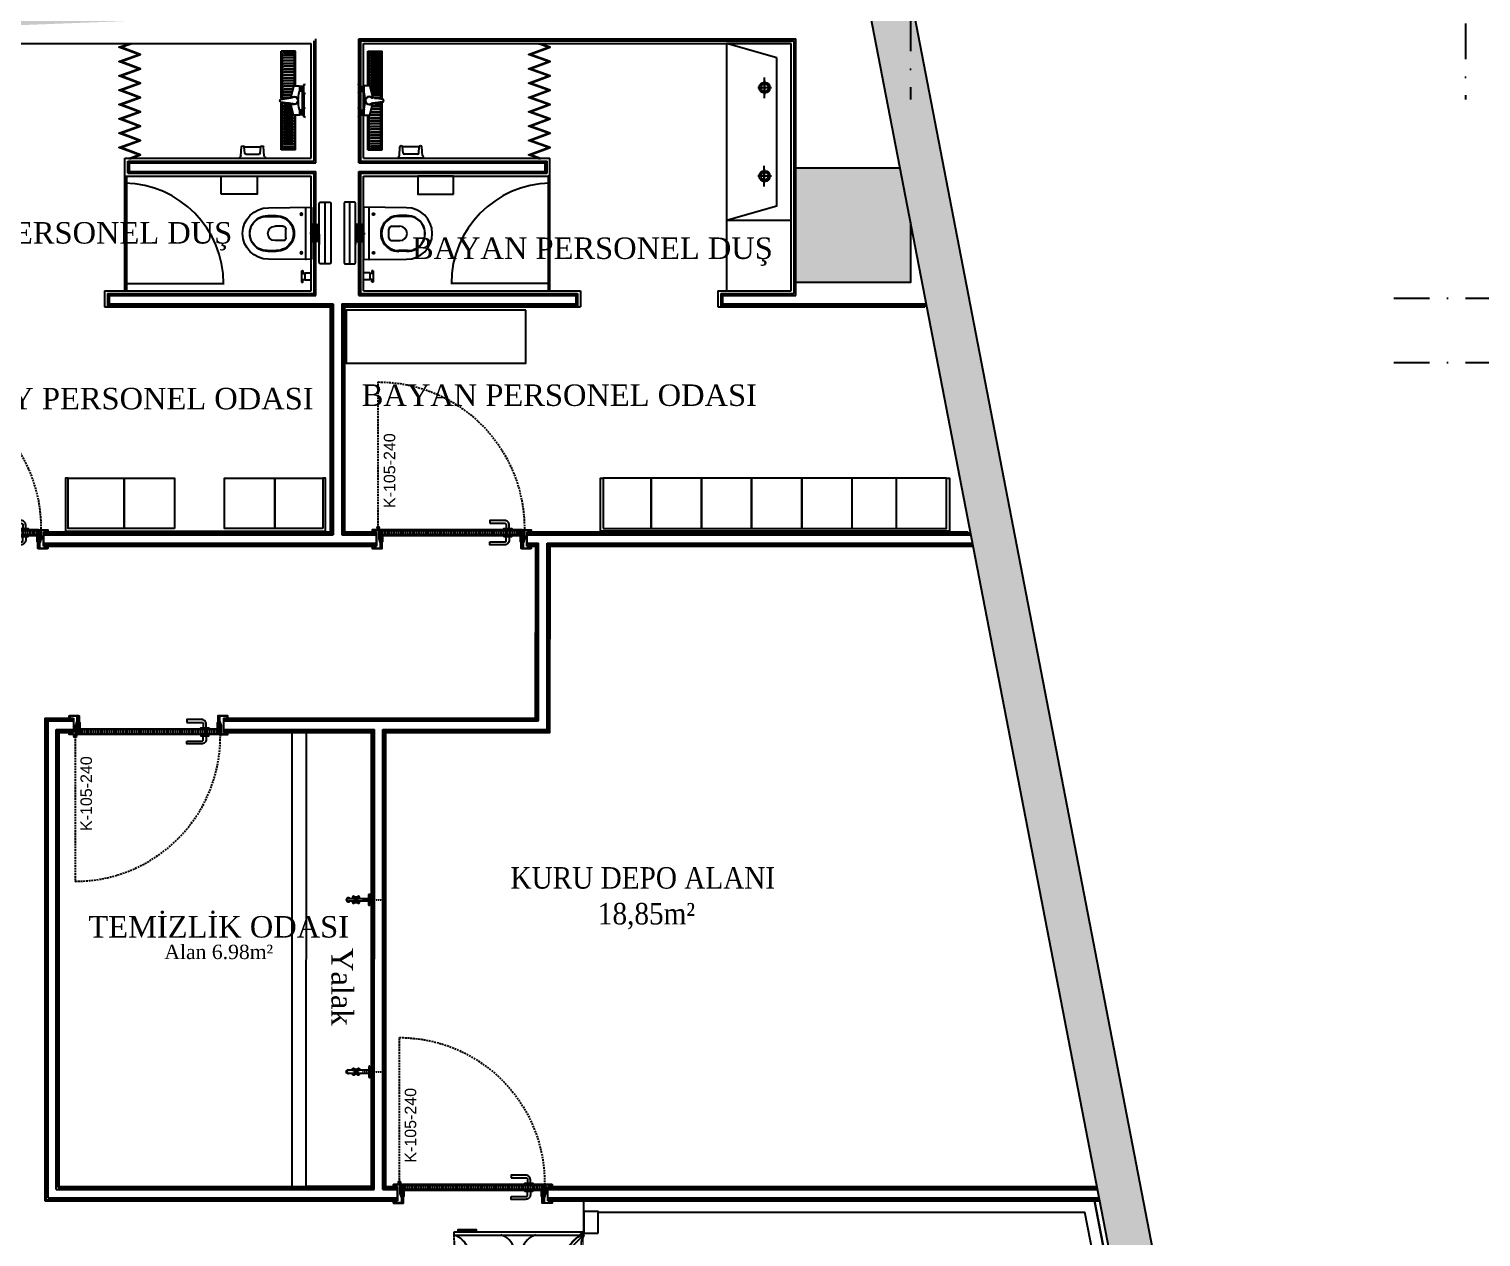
# Model space of a CAD drawing. Header units: millimetres. Extents: x -29311 to -3405, y 28913 to 42880.
# Drawn here: x -14801 to -13788, y 31609 to 32452 of the extents above; entities that cross this region are included whole.
import ezdxf
from ezdxf.enums import TextEntityAlignment as Align

# ---------------------------------------------------------------- set-up
doc = ezdxf.new("R2010")
doc.units = ezdxf.units.MM
doc.set_wipeout_variables(frame=1)
for name, pattern in [('ACAD_ISO07W100', [3, 0, -3]), ('AM_DIN_G_W050', [13.75, 9.75, -1.5, 1, -1.5]), ('CENTER2', [1.125, 0.75, -0.125, 0.125, -0.125]), ('DASHDOT', [1, 0.5, -0.25, 0, -0.25]), ('DASHDOT2', [0.5, 0.25, -0.125, 0, -0.125]), ('DASHED', [0.75, 0.5, -0.25]), ('HIDDEN', [0.375, 0.25, -0.125])]:
    doc.linetypes.add(name, pattern=pattern)
for name, color, linetype in [('A-AKS', 57, 'DASHDOT'), ('A-AKS.', 57, 'DASHDOT2'), ('A-BA', 1, 'Continuous'), ('A-DUVAR-ALCIPAN', 9, 'Continuous'), ('A-KAPI', 214, 'Continuous'), ('A-KAPI-AHSAP', 245, 'Continuous'), ('A-KAPI-AKSESUAR', 206, 'Continuous'), ('A-KAPI-METAL', 84, 'Continuous'), ('A-KAPI-PROFIL', 206, 'Continuous'), ('A-KAPLAMA-SERAMIK', 31, 'Continuous'), ('A-MK-DRENAJ', 146, 'Continuous'), ('A-SIVA-ALCIPAN', 247, 'Continuous'), ('A-SIVA-IC', 97, 'Continuous'), ('A-TEFRIS', 251, 'Continuous'), ('A-TEFRIS-SABIT', 177, 'Continuous'), ('A-YAZI', 136, 'Continuous'), ('Kıtc-002 Çizgi', 7, 'Continuous'), ('Kıtc-034 Soğuk Oda', 1, 'Continuous'), ('level', 10, 'Continuous')]:
    doc.layers.add(name, color=color, linetype=linetype)
for name, color, linetype, lineweight in [('MS_GORINCE', 251, 'Continuous', 0), ('s-depo', 140, 'Continuous', 25), ('tarama-betonarme', 252, 'Continuous', 13), ('TES_SU', 150, 'Continuous', 25)]:
    doc.layers.add(name, color=color, linetype=linetype, lineweight=lineweight)
doc.styles.get("Standard").update_dxf_attribs({"font": 'arial.ttf'})
doc.styles.add('YAZ-50', font='times.ttf', dxfattribs={"width": 0.9})
pattern_1 = [(45, (-65876.5644, 45834.01), (-4.4194174, 4.4194174), []), (45, (-65872.145, 45834.01), (-4.4194174, 4.4194174), [7.8125, -1.5625, 0, -1.5625])]

# ---------------------------------------------------------------- blocks, each defined once
blk = doc.blocks.new('AKS')
at = {"layer": 'A-AKS.', "ltscale": 100}
for p, q in [((4869.5, 2314), (4869.5, 2054.9)), ((5256.6, 2308.4), (5256.6, 2054.9)), ((5206.6, 1916.2), (5403.8, 1916.2)), ((5206.6, 1871.2), (5403.8, 1871.2))]:
    blk.add_line(p, q, dxfattribs=at)
blk = doc.blocks.new('A$C60E3056A')
at = {"layer": 'Kıtc-034 Soğuk Oda', "color": 3}
blk.add_line((13.3, 80), (13.3, 10), dxfattribs=at)
for points in [[(1.8, 0), (3.8, 0), (3.8, 90), (1.8, 90)], [(1.4, 3), (0, 3), (0, 15.7), (1.4, 15.7)]]:
    blk.add_lwpolyline(points, close=True, dxfattribs=at)
for centre, radius, start, end in [((17.9, 93.9), 14.6, 195.6381, 251.6489), ((17.2, 61.2), 14, 196.3254, 253.6365), ((17.2, 28.8), 14, 106.3635, 163.6746), ((17.9, -3.9), 14.6, 108.3511, 164.3619)]:
    blk.add_arc(centre, radius, start, end, dxfattribs=at)
blk = doc.blocks.new('A$C4A7C2E03')
at = {"layer": 'Kıtc-034 Soğuk Oda', "color": 254}
blk.add_line((80, 0), (10, 0), dxfattribs=at)
for points in [[(0, 11.5), (0, 9.5), (90, 9.5), (90, 11.5)], [(3, 11.9), (3, 13.3), (15.7, 13.3), (15.7, 11.9)]]:
    blk.add_lwpolyline(points, close=True, dxfattribs=at)
for centre, radius, start, end in [((-3.9, -4.6), 14.6, 18.3511, 74.3619), ((28.8, -3.8), 14, 16.3635, 73.6746), ((61.2, -3.8), 14, 106.3254, 163.6365), ((93.9, -4.6), 14.6, 105.6381, 161.6489)]:
    blk.add_arc(centre, radius, start, end, dxfattribs=at)
blk = doc.blocks.new('A$C65962AFD')
at = {"color": 3}
blk.add_wipeout([(90.7, 105), (90.7, 15), (100.7, 15), (100.7, 105)], dxfattribs=at).dxf.layer = 'Kıtc-034 Soğuk Oda'
at = {"layer": 'Kıtc-002 Çizgi', "color": 254, "linetype": 'DASHED'}
blk.add_arc((89.5, 104.5), 89.5, 180.9342, 270.7837, dxfattribs=at)
at = {"layer": 'Kıtc-034 Soğuk Oda'}
for points in [[(100.7, 105), (100.7, 120), (90.7, 120), (90.7, 105)], [(100.7, 0), (100.7, 15), (90.7, 15), (90.7, 0)]]:
    blk.add_lwpolyline(points, close=True, dxfattribs=at)
at = {"layer": 'Kıtc-002 Çizgi'}
blk.add_blockref('A$C4A7C2E03', (0, 94.1), dxfattribs=at)
at = {"layer": 'Kıtc-002 Çizgi', "rotation": 315}
blk.add_blockref('A$C60E3056A', (24.3, 42.7), dxfattribs=at)
blk = doc.blocks.new('A$C1989330F')
at = {"layer": 'A-KAPI-AKSESUAR'}
blk.add_lwpolyline([(28, 0), (-28, 0), (-28, -8), (28, -8)], close=True, dxfattribs=at)
blk.add_lwpolyline([(-125, -45), (-20, -45, 0.414214), (-10, -35), (-10, -8), (10, -8), (10, -32, -0.414214), (-23, -65), (-125, -65)], format="xyb", close=True, dxfattribs=at)
blk = doc.blocks.new('*U501')
at = {"ltscale": 12}
h = blk.add_hatch(dxfattribs=at)
h.set_pattern_fill('ANSI31', color=8, scale=5, angle=45)
h.set_pattern_definition([(90, (48.085, 20), (-15.875, 3e-15), [])])
h.paths.add_polyline_path([(1004, -130), (44, -130), (44, -160), (1004, -160)])
at = {"color": 8, "linetype": 'HIDDEN', "ltscale": 50}
blk.add_lwpolyline([(13, -176), (13, -1189, 0.417281), (1025, -166)], format="xyb", dxfattribs=at)
at = {"layer": 'A-KAPI-AHSAP'}
for points in [[(44, -165), (34, -165), (34, -148), (34, -148), (34, -125), (44, -125), (44, -165)], [(44, -125), (1004, -125)], [(1004, -165), (44, -165)], [(1004, -165), (1004, -125), (1014, -125), (1014, -165), (1014, -165), (1014, -165), (1004, -165)]]:
    blk.add_lwpolyline(points, dxfattribs=at)
blk.add_lwpolyline([(1004, -130), (44, -130), (44, -160), (1004, -160)], close=True, dxfattribs=at)
at = {"layer": 'A-KAPI-AKSESUAR'}
for radius in [10, 5, 4]:
    blk.add_circle((12, -175), radius, dxfattribs=at)
at = {"layer": 'A-KAPI-METAL'}
for points in [[(-29, -33), (39, -33, -0.414214), (40, -34), (40, -96), (38, -96), (38, -36, 0.414214), (38, -35), (-28, -35, 0.414214), (-28, -36), (-28, -47, 0.414214), (-28, -48), (-20, -48), (-20, -50), (-29, -50, -0.414214), (-30, -49), (-30, -34, -0.414214)], [(-30, -151, -0.414214), (-29, -150), (-20, -150), (-20, -152), (-28, -152, 0.414214), (-28, -152), (-28, -162, 0.414214), (-28, -163), (27, -163, 0.414214), (27, -162), (27, -105, -0.414214), (28, -104), (41, -104, -0.414154), (42, -105), (42, -119), (42, -95), (42, -81), (42, -95), (40, -95), (40, -81, -1), (44, -81), (44, -120, -0.934642), (40, -119), (40, -106, 0.414214), (40, -106), (30, -106, 0.414214), (29, -106), (29, -164, -0.414214), (28, -165), (-29, -165, -0.414214), (-30, -164)], [(1078, -151, 0.414214), (1077, -150), (1068, -150), (1068, -152), (1076, -152, -0.414214), (1076, -152), (1076, -162, -0.414214), (1076, -163), (1022, -163, -0.414214), (1021, -162), (1021, -104, 0.414214), (1020, -103), (1007, -103, 0.414154), (1006, -104), (1006, -119), (1006, -95), (1006, -81), (1006, -95), (1008, -95), (1008, -81, 1), (1004, -81), (1004, -120, 0.938583), (1008, -119), (1008, -105, -0.414214), (1009, -105), (1019, -105, -0.414214), (1019, -105), (1019, -164, 0.414214), (1020, -165), (1077, -165, 0.414214), (1078, -164)], [(1077, -33), (1009, -33, 0.414214), (1008, -34), (1008, -96), (1010, -96), (1010, -36, -0.414214), (1011, -35), (1076, -35, -0.414214), (1076, -36), (1076, -47, -0.414214), (1076, -48), (1068, -48), (1068, -50), (1077, -50, 0.414214), (1078, -49), (1078, -34, 0.414214)]]:
    blk.add_lwpolyline(points, format="xyb", close=True, dxfattribs=at)
at = {"layer": 'A-KAPI-PROFIL'}
for points in [[(16, -101), (27, -70), (27, -36), (37, -36), (37, -72), (26, -104), (26, -163), (16, -163)], [(1032, -101), (1021, -70), (1021, -44), (1011, -44), (1011, -72), (1022, -104), (1022, -163), (1032, -163)]]:
    blk.add_lwpolyline(points, close=True, dxfattribs=at)
for points in [[(36, -37), (37, -37), (37, -52), (30, -66), (30, -90), (37, -90), (37, -91), (29, -91), (29, -66), (36, -52), (36, -37)], [(1012, -37), (1011, -37), (1011, -52), (1018, -66), (1018, -90), (1011, -90), (1011, -91), (1019, -91), (1019, -66), (1012, -52), (1012, -37)]]:
    blk.add_lwpolyline(points, dxfattribs=at)
at = {"layer": 'A-KAPI-PROFIL', "color": 8}
for points in [[(40, -111, 0.414214), (38, -109), (31, -109, 0.414214), (29, -111), (29, -122, 0.414214), (31, -124), (45, -124, 0.414214), (46, -123), (46, -120, 1), (44, -120), (44, -121), (40, -121)], [(1019, -111, 0.414214), (1017, -109), (1010, -109, 0.414214), (1008, -111), (1008, -121), (1004, -121), (1004, -120, 1), (1002, -120), (1002, -123, 0.414214), (1003, -124), (1014, -124), (1017, -124, 0.414214), (1019, -122)]]:
    blk.add_lwpolyline(points, format="xyb", close=True, dxfattribs=at)
at = {"layer": 'DEFPOINTS', "linetype": 'ByBlock', "ltscale": 12}
for p, q in [((0, -50), (0, -150)), ((1048, -50), (1048, -125))]:
    blk.add_line(p, q, dxfattribs=at)
at = {"ltscale": 12, "xscale": -1, "rotation": 180}
blk.add_blockref('A$C1989330F', (916, -125), dxfattribs=at)
at = {"ltscale": 12}
blk.add_blockref('A$C1989330F', (916, -165), dxfattribs=at)
blk = doc.blocks.new('2 Lİ LAVABOO')
at = {"layer": 'A-TEFRIS-SABIT', "color": 4, "linetype": 'AM_DIN_G_W050', "ltscale": 2}
for p, q in [((88836.5, 15560.6), (88836.5, 15551)), ((88898.2, 15560.6), (88898.2, 15551)), ((88829.3, 15555.6), (88843.7, 15555.6)), ((88831.8, 15555.8), (88841.3, 15555.8)), ((88905.4, 15555.6), (88891, 15555.6)), ((88902.9, 15555.8), (88893.4, 15555.8))]:
    blk.add_line(p, q, dxfattribs=at)
at = {"layer": 'A-TEFRIS-SABIT'}
for points in [[(88805.7, 15574.4), (88805.7, 15529.3), (88929, 15529.3), (88929, 15574.4)], [(88815.7, 15564.4), (88805.7, 15529.3), (88929, 15529.3), (88919, 15564.4)]]:
    blk.add_lwpolyline(points, close=True, dxfattribs=at)
for centre, radius in [((88836.5, 15555.8), 3.75), ((88836.5, 15555.8), 2.6), ((88898.2, 15555.8), 3.75), ((88898.2, 15555.8), 2.6)]:
    blk.add_circle(centre, radius, dxfattribs=at)
blk = doc.blocks.new('*U577')
at = {"ltscale": 12}
h = blk.add_hatch(dxfattribs=at)
h.set_pattern_fill('ANSI31', color=8, scale=5, angle=45)
h.set_pattern_definition([(90, (50, 20), (-15.875, 3e-15), [])])
h.paths.add_polyline_path([(1006, -130), (44, -130), (44, -160), (1006, -160)])
at = {"color": 8, "linetype": 'HIDDEN', "ltscale": 50}
blk.add_lwpolyline([(13, -176), (13, -1196, 0.417281), (1032, -166)], format="xyb", dxfattribs=at)
at = {"layer": 'A-KAPI-AHSAP'}
for points in [[(44, -165), (34, -165), (34, -148), (34, -148), (34, -125), (44, -125), (44, -165)], [(44, -125), (1006, -125)], [(1006, -165), (44, -165)], [(1006, -165), (1006, -125), (1016, -125), (1016, -165), (1016, -165), (1016, -165), (1006, -165)]]:
    blk.add_lwpolyline(points, dxfattribs=at)
blk.add_lwpolyline([(1006, -130), (44, -130), (44, -160), (1006, -160)], close=True, dxfattribs=at)
at = {"layer": 'A-KAPI-AKSESUAR'}
for radius in [10, 5, 4]:
    blk.add_circle((12, -175), radius, dxfattribs=at)
at = {"layer": 'A-KAPI-METAL'}
for points in [[(-29, -33), (39, -33, -0.414214), (40, -34), (40, -96), (38, -96), (38, -36, 0.414214), (38, -35), (-28, -35, 0.414214), (-28, -36), (-28, -47, 0.414214), (-28, -48), (-20, -48), (-20, -50), (-29, -50, -0.414214), (-30, -49), (-30, -34, -0.414214)], [(-30, -151, -0.414214), (-29, -150), (-20, -150), (-20, -152), (-28, -152, 0.414214), (-28, -152), (-28, -162, 0.414214), (-28, -163), (27, -163, 0.414214), (27, -162), (27, -105, -0.414214), (28, -104), (41, -104, -0.414154), (42, -105), (42, -119), (42, -95), (42, -81), (42, -95), (40, -95), (40, -81, -1), (44, -81), (44, -120, -0.934642), (40, -119), (40, -106, 0.414214), (40, -106), (30, -106, 0.414214), (29, -106), (29, -164, -0.414214), (28, -165), (-29, -165, -0.414214), (-30, -164)], [(1080, -151, 0.414214), (1079, -150), (1070, -150), (1070, -152), (1078, -152, -0.414214), (1078, -152), (1078, -162, -0.414214), (1078, -163), (1023, -163, -0.414214), (1023, -162), (1023, -104, 0.414214), (1022, -103), (1009, -103, 0.414154), (1008, -104), (1008, -119), (1008, -95), (1008, -81), (1008, -95), (1010, -95), (1010, -81, 1), (1006, -81), (1006, -120, 0.938583), (1010, -119), (1010, -105, -0.414214), (1010, -105), (1020, -105, -0.414214), (1021, -105), (1021, -164, 0.414214), (1022, -165), (1079, -165, 0.414214), (1080, -164)], [(1079, -33), (1011, -33, 0.414214), (1010, -34), (1010, -96), (1012, -96), (1012, -36, -0.414214), (1012, -35), (1078, -35, -0.414214), (1078, -36), (1078, -47, -0.414214), (1078, -48), (1070, -48), (1070, -50), (1079, -50, 0.414214), (1080, -49), (1080, -34, 0.414214)]]:
    blk.add_lwpolyline(points, format="xyb", close=True, dxfattribs=at)
at = {"layer": 'A-KAPI-PROFIL'}
for points in [[(16, -101), (27, -70), (27, -36), (37, -36), (37, -72), (26, -104), (26, -163), (16, -163)], [(1034, -101), (1023, -70), (1023, -44), (1013, -44), (1013, -72), (1024, -104), (1024, -163), (1034, -163)]]:
    blk.add_lwpolyline(points, close=True, dxfattribs=at)
for points in [[(36, -37), (37, -37), (37, -52), (30, -66), (30, -90), (37, -90), (37, -91), (29, -91), (29, -66), (36, -52), (36, -37)], [(1014, -37), (1013, -37), (1013, -52), (1020, -66), (1020, -90), (1013, -90), (1013, -91), (1021, -91), (1021, -66), (1014, -52), (1014, -37)]]:
    blk.add_lwpolyline(points, dxfattribs=at)
at = {"layer": 'A-KAPI-PROFIL', "color": 8}
for points in [[(40, -111, 0.414214), (38, -109), (31, -109, 0.414214), (29, -111), (29, -122, 0.414214), (31, -124), (45, -124, 0.414214), (46, -123), (46, -120, 1), (44, -120), (44, -121), (40, -121)], [(1021, -111, 0.414214), (1019, -109), (1012, -109, 0.414214), (1010, -111), (1010, -121), (1006, -121), (1006, -120, 1), (1004, -120), (1004, -123, 0.414214), (1005, -124), (1016, -124), (1019, -124, 0.414214), (1021, -122)]]:
    blk.add_lwpolyline(points, format="xyb", close=True, dxfattribs=at)
at = {"layer": 'DEFPOINTS', "linetype": 'ByBlock', "ltscale": 12}
for p, q in [((0, -50), (0, -150)), ((1050, -50), (1050, -125))]:
    blk.add_line(p, q, dxfattribs=at)
at = {"ltscale": 12, "xscale": -1, "rotation": 180}
blk.add_blockref('A$C1989330F', (916, -125), dxfattribs=at)
at = {"ltscale": 12}
blk.add_blockref('A$C1989330F', (916, -165), dxfattribs=at)
blk = doc.blocks.new('mus-pl1')
at = {"color": 0, "linetype": 'ByBlock'}
for p, q in [((-0.6, -9.4), (-1, -9.3)), ((-1, -9.9), (-0.6, -9.7)), ((-0.2, -8.9), (-0.3, -8.5)), ((0.2, -8.9), (0.3, -8.5)), ((0.6, -9.4), (1, -9.3)), ((1, -9.9), (0.6, -9.7)), ((-0.3, -10.6), (-0.2, -10.2)), ((0.3, -10.6), (0.2, -10.2))]:
    blk.add_line(p, q, dxfattribs=at)
blk.add_lwpolyline([(4, 0), (4, -0.2, -0.414214), (3.7, -0.5), (-3.7, -0.5, -0.414214), (-4, -0.2), (-4, 0)], format="xyb", close=True, dxfattribs=at)
at = {"color": 0, "linetype": 'ACAD_ISO07W100', "ltscale": 0.01}
blk.add_lwpolyline([(0, -5), (0, 9.3)], dxfattribs=at)
at = {"color": 0, "linetype": 'ByBlock'}
for points in [[(-1, -9.3), (-1.8, -8.4)], [(-1.8, -10.7), (-1, -9.9)], [(1.3, -0.5), (1.3, -0.8), (-1.3, -0.8), (-1.3, -0.5)], [(-1.1, -7.7), (-0.3, -8.5)], [(-1, -7.8), (-1, -0.8)], [(0.3, -8.5), (1.1, -7.7)], [(1.8, -8.4), (1, -9.3)], [(1, -9.9), (1.8, -10.7)], [(-0.3, -10.6), (-1.1, -11.4)], [(1.1, -11.4), (0.3, -10.6)]]:
    blk.add_lwpolyline(points, dxfattribs=at)
for points in [[(-1.7, -8.5, 0.074817), (-1.8, -9.1), (-1.8, -10.1, 0.074817), (-1.7, -10.6, 0.080067)], [(-1, -7.2, 0.039052), (-1.3, -7.4)], [(1, -0.8), (1, -7.8, -0.381119)], [(1.3, -7.4, 0.039051), (1, -7.2)], [(1.7, -10.6, 0.074817), (1.8, -10.1), (1.8, -9.1, 0.074817), (1.7, -8.5, 0.080066)], [(-1.3, -11.8, 0.039052), (-1, -11.9, 0.258777)], [(1, -11.3), (1, -15, -1), (-1, -15), (-1, -11.3)], [(1, -11.9, 0.039051), (1.3, -11.8)]]:
    blk.add_lwpolyline(points, format="xyb", dxfattribs=at)
for radius in [0.65, 0.45]:
    blk.add_circle((0, -9.6), radius, dxfattribs=at)
for centre, radius, start, end in [((-1.8, -7.8), 0.65, 5.2849, 264.7151), ((0, -9.6), 1.05, 73.4369, 196.5631), ((0, -9.6), 1.05, 253.4369, 16.5631), ((1.8, -7.8), 0.65, 275.2849, 174.7151), ((-1.8, -11.3), 0.65, 95.2849, 354.7151), ((0, -15), 1.4, 140.2849, 39.7151), ((0, -15), 1.3, 140.2849, 39.7151), ((1.8, -11.3), 0.65, 185.2849, 84.7151)]:
    blk.add_arc(centre, radius, start, end, dxfattribs=at)
blk = doc.blocks.new('DUS')
at = {"layer": 'A-MK-DRENAJ'}
for p, q in [((86675, -29215), (86775, -29215)), ((86675, -29458), (86675, -29215)), ((86775, -29544), (86775, -29215)), ((86709, -29538), (86755, -29538)), ((86755, -29543), (86755, -29538)), ((86675, -29905), (86675, -29663)), ((86725, -29583), (86755, -29583)), ((86755, -29583), (86755, -29578)), ((86775, -29905), (86775, -29577)), ((86695, -29883), (86695, -29878)), ((86755, -29878), (86695, -29878)), ((86755, -29883), (86755, -29878)), ((86675, -29905), (86775, -29905)), ((86755, -29883), (86695, -29883))]:
    blk.add_line(p, q, dxfattribs=at)
for points in [[(86765, -29225), (86685, -29225), (86685, -29458)], [(86765, -29543), (86765, -29225)], [(86700, -29503), (86755, -29503), (86755, -29498), (86699, -29498)], [(86705, -29523), (86755, -29523), (86755, -29518), (86704, -29518)], [(86685, -29663), (86685, -29895), (86765, -29895), (86765, -29578)], [(86700, -29618), (86755, -29618), (86755, -29623), (86699, -29623)], [(86705, -29598), (86755, -29598), (86755, -29603), (86704, -29603)]]:
    blk.add_lwpolyline(points, dxfattribs=at)
for points in [[(86755, -29238), (86695, -29238), (86695, -29243), (86755, -29243)], [(86755, -29258), (86695, -29258), (86695, -29263), (86755, -29263)], [(86755, -29278), (86695, -29278), (86695, -29283), (86755, -29283)], [(86755, -29298), (86695, -29298), (86695, -29303), (86755, -29303)], [(86755, -29318), (86695, -29318), (86695, -29323), (86755, -29323)], [(86755, -29338), (86695, -29338), (86695, -29343), (86755, -29343)], [(86755, -29358), (86695, -29358), (86695, -29363), (86755, -29363)], [(86755, -29378), (86695, -29378), (86695, -29383), (86755, -29383)], [(86755, -29398), (86695, -29398), (86695, -29403), (86755, -29403)], [(86755, -29418), (86695, -29418), (86695, -29423), (86755, -29423)], [(86755, -29438), (86695, -29438), (86695, -29443), (86755, -29443)], [(86755, -29458), (86695, -29458), (86695, -29463), (86755, -29463)], [(86755, -29478), (86695, -29478), (86695, -29483), (86755, -29483)], [(86695, -29638), (86755, -29638), (86755, -29643), (86695, -29643)], [(86695, -29658), (86755, -29658), (86755, -29663), (86695, -29663)], [(86695, -29678), (86755, -29678), (86755, -29683), (86695, -29683)], [(86695, -29698), (86755, -29698), (86755, -29703), (86695, -29703)], [(86695, -29718), (86755, -29718), (86755, -29723), (86695, -29723)], [(86695, -29738), (86755, -29738), (86755, -29743), (86695, -29743)], [(86695, -29758), (86755, -29758), (86755, -29763), (86695, -29763)], [(86695, -29778), (86755, -29778), (86755, -29783), (86695, -29783)], [(86695, -29798), (86755, -29798), (86755, -29803), (86695, -29803)], [(86695, -29818), (86755, -29818), (86755, -29823), (86695, -29823)], [(86695, -29838), (86755, -29838), (86755, -29843), (86695, -29843)], [(86695, -29858), (86755, -29858), (86755, -29863), (86695, -29863)]]:
    blk.add_lwpolyline(points, close=True, dxfattribs=at)
at = {"layer": 'A-TEFRIS-SABIT'}
for p, q in [((86617, -29449), (86605, -29446)), ((86618, -29451), (86623, -29465)), ((86618, -29505), (86618, -29451)), ((86623, -29465), (86630, -29465)), ((86623, -29491), (86623, -29465)), ((86630, -29462), (86646, -29462)), ((86630, -29494), (86630, -29462)), ((86646, -29494), (86646, -29462)), ((86648, -29462), (86648, -29497)), ((86684, -29458), (86651, -29458)), ((86689, -29462), (86710, -29542)), ((86617, -29507), (86605, -29510)), ((86618, -29505), (86623, -29491)), ((86623, -29491), (86630, -29491)), ((86630, -29494), (86646, -29494)), ((86633, -29480), (86633, -29476)), ((86633, -29476), (86643, -29476)), ((86633, -29480), (86643, -29480)), ((86643, -29480), (86643, -29476)), ((86780, -29553), (86708, -29541)), ((86780, -29568), (86708, -29579)), ((86721, -29543), (86774, -29543)), ((86776, -29546), (86776, -29552)), ((86776, -29568), (86776, -29575)), ((86785, -29559), (86785, -29562)), ((86617, -29614), (86605, -29611)), ((86617, -29672), (86605, -29675)), ((86618, -29616), (86618, -29670)), ((86618, -29616), (86623, -29630)), ((86618, -29670), (86623, -29656)), ((86623, -29630), (86623, -29656)), ((86623, -29630), (86630, -29630)), ((86623, -29656), (86630, -29656)), ((86630, -29659), (86630, -29627)), ((86630, -29627), (86646, -29627)), ((86630, -29659), (86646, -29659)), ((86633, -29641), (86643, -29641)), ((86633, -29645), (86633, -29641)), ((86633, -29645), (86643, -29645)), ((86643, -29645), (86643, -29641)), ((86646, -29659), (86646, -29627)), ((86648, -29624), (86648, -29659)), ((86651, -29663), (86684, -29663)), ((86689, -29659), (86710, -29579)), ((86725, -29583), (86709, -29583)), ((86719, -29578), (86774, -29578)), ((86908, -29875), (86907, -29875)), ((87042, -29875), (87043, -29875)), ((86885, -29960), (86885, -29962)), ((87065, -29962), (86885, -29962)), ((86895, -29945), (86898, -29883)), ((86921, -29927), (86917, -29883)), ((87033, -29884), (86917, -29884)), ((87021, -29935), (86930, -29935)), ((87030, -29927), (87033, -29883)), ((87056, -29945), (87052, -29883)), ((87065, -29960), (87065, -29962))]:
    blk.add_line(p, q, dxfattribs=at)
for points in [[(86616, -29614), (86616, -29507)], [(86627, -29630), (86627, -29491)]]:
    blk.add_lwpolyline(points, dxfattribs=at)
for centre, radius, start, end in [((86617, -29451), 1.72, 0, 75.2172), ((86651, -29462), 3.44, 90, 180), ((86684, -29464), 5.5, 20.7017, 90), ((86617, -29505), 1.72, 284.7828, 0), ((86651, -29497), 2.75, 180, 194.9439), ((86414, -29560), 242, 345.0561, 14.9439), ((86685, -29560), 28.5, 48.0007, 312.4931), ((86685, -29560), 25.4, 57.3273, 303.3883), ((86703, -29532), 8.8, 237.3273, 260.9428), ((86710, -29533), 8.8, 228.0007, 260.9428), ((86774, -29546), 2.2, 0, 90), ((86774, -29575), 2.2, 270, 0), ((86779, -29559), 5.85, 0, 83.7681), ((86779, -29562), 5.85, 276.2319, 0), ((86617, -29616), 1.72, 0, 75.2172), ((86617, -29670), 1.72, 284.7828, 0), ((86651, -29624), 2.75, 165.0561, 180), ((86651, -29659), 3.44, 180, 270), ((86684, -29657), 5.5, 270, 339.2983), ((86703, -29589), 8.8, 99.0803, 123.3883), ((86710, -29588), 8.8, 99.0803, 132.4931)]:
    blk.add_arc(centre, radius, start, end, dxfattribs=at)
for centre, major_axis, ratio, start_param, end_param in [((86633, -29469), (0, -7.2), 0.382482, 3.141593, 6.283185), ((86643, -29487), (0, 7.2), 0.382482, 3.141593, 6.283185), ((86633, -29634), (0, -7.2), 0.382482, 3.141593, 6.283185), ((86643, -29652), (0, 7.2), 0.382482, 3.141593, 6.283185), ((86907, -29884), (-6.36, 6.36), 1, -0.785398, 0.711459), ((86908, -29884), (6.36, 6.36), 1, 5.571726, 7.068583), ((87042, -29884), (-6.36, 6.36), 1, -0.785398, 0.711459), ((87043, -29884), (6.36, 6.36), 1, 5.571726, 7.068583), ((86894, -29960), (6.36, 6.36), 1, 1.268279, 2.356194), ((86886, -29944), (6.36, 6.36), 1, 4.409872, 5.423848), ((86930, -29926), (6.36, 6.36), 1, 2.430134, 3.926991), ((87021, -29926), (-6.36, 6.36), 1, 2.356194, 3.853052), ((87065, -29944), (-6.36, 6.36), 1, 0.859337, 1.873313), ((87056, -29960), (-6.36, 6.36), 1, 3.926991, 5.014906)]:
    blk.add_ellipse(centre, major_axis=major_axis, ratio=ratio, start_param=start_param, end_param=end_param, dxfattribs=at)
at = {"layer": 'A-TEFRIS-SABIT', "extrusion": (0, 0, -1)}
for centre, major_axis in [((86643, -29469), (0, -7.2)), ((86633, -29487), (0, 7.2)), ((86633, -29652), (0, 7.2)), ((86643, -29634), (0, -7.2))]:
    blk.add_ellipse(centre, major_axis=major_axis, ratio=0.382482, start_param=3.141593, end_param=6.283185, dxfattribs=at)
at = {"layer": 'MS_GORINCE'}
for p, q in [((86709, -29583), (86725, -29583)), ((86717, -29578), (86725, -29578)), ((86725, -29578), (86717, -29578))]:
    blk.add_line(p, q, dxfattribs=at)
blk = doc.blocks.new('A$C7B0C6078')
for p, q in [((177, 307), (233, 307)), ((440, 362), (440, 3)), ((172, 301), (233, 301)), ((282, 233), (226, 233)), ((302, 213), (302, 153)), ((176, 183), (176, 183)), ((282, 133), (226, 133)), ((172, 64), (233, 64)), ((177, 58), (233, 58))]:
    blk.add_line(p, q)
at = {"color": 4, "linetype": 'CENTER2', "ltscale": 30}
for p, q in [((421, 318), (399, 318)), ((410, 306), (410, 329)), ((489, 183), (469, 183)), ((421, 48), (399, 48)), ((410, 59), (410, 36))]:
    blk.add_line(p, q, dxfattribs=at)
blk.add_lwpolyline([(480, 362, 0.416782), (477, 365), (180, 363, 1), (180, 3), (477, 0, 0.416585), (480, 3)], format="xyb", close=True)
for centre in [(410, 318), (410, 48)]:
    blk.add_circle(centre, 8)
for centre, radius, start, end in [((175, 183), 125, 88.9853, 271.0147), ((235, 183), 125, 268.9853, 91.0147), ((443, 362), 3, 90.4828, 180), ((170, 183), 119, 88.9853, 271.0147), ((226, 183), 50, 90, 180), ((235, 183), 119, 268.9853, 91.0147), ((282, 213), 20, 0, 90), ((226, 183), 50, 180, 270), ((282, 153), 20, 270, 0), ((443, 3), 3, 180, 269.5172)]:
    blk.add_arc(centre, radius, start, end)
blk = doc.blocks.new('perde')
at = {"layer": 'A-KAPI', "linetype": 'Continuous'}
for points in [[(86092.2, 21062.6), (86094.7, 21055.7), (86099.7, 21069.5), (86104.7, 21055.7), (86109.7, 21069.5), (86114.7, 21055.7), (86119.7, 21069.5), (86124.7, 21055.7), (86129.7, 21069.5), (86134.7, 21055.7), (86139.7, 21069.5), (86144.7, 21055.7), (86149.7, 21069.5), (86154.7, 21055.7), (86159.7, 21069.5), (86164.7, 21055.7), (86169.7, 21069.5), (86172.2, 21062.6)], [(86092.2, 21061.2), (86094.7, 21054.3), (86099.7, 21068), (86104.7, 21054.3), (86109.7, 21068), (86114.7, 21054.3), (86119.7, 21068), (86124.7, 21054.3), (86129.7, 21068), (86134.7, 21054.3), (86139.7, 21068), (86144.7, 21054.3), (86149.7, 21068), (86154.7, 21054.3), (86159.7, 21068), (86164.7, 21054.3), (86169.7, 21068), (86172.2, 21061.2)]]:
    blk.add_lwpolyline(points, dxfattribs=at)
at = {"layer": 'A-KAPI', "linetype": 'Continuous', "lineweight": 30}
for points in [[(86092.2, 21062.6), (86092.2, 21061.2)], [(86172.2, 21062.6), (86172.2, 21061.2)]]:
    blk.add_lwpolyline(points, dxfattribs=at)

msp = doc.modelspace()

# ---------------------------------------------------------------- hatches: boundary and pattern name
at = {"layer": 'tarama-betonarme'}
h = msp.add_hatch(dxfattribs=at)
h.set_pattern_fill('ANSI35', color=256, scale=25, style=0)
h.set_pattern_definition(pattern_1)
h.paths.add_polyline_path([(-18785.37, 30484.04), (-19021.29, 32291.44), (-14216.73, 32477.67), (-13835.02, 30501.63)], flags=16)
h.paths.add_polyline_path([(-18811.7, 30453.95), (-19055.29, 32320.15), (-14192.15, 32508.65), (-13798.7, 30471.76)])
h = msp.add_hatch(dxfattribs=at)
h.set_pattern_fill('ANSI35', color=256, scale=25, style=0)
h.set_pattern_definition(pattern_1)
h.paths.add_polyline_path([(-15811.24, 32355.15), (-15731.24, 32355.15), (-15731.24, 32275.15), (-15811.24, 32275.15)])
h.paths.add_polyline_path([(-16641.24, 32355.15), (-16561.24, 32355.15), (-16561.24, 32275.15), (-16641.24, 32275.15)])
h.paths.add_polyline_path([(-17471.24, 32355.15), (-17391.24, 32355.15), (-17391.24, 32275.15), (-17471.24, 32275.15)])
h.paths.add_polyline_path([(-14265.74, 32355.15), (-14185.74, 32355.15), (-14185.74, 32275.15), (-14265.74, 32275.15)])
h = msp.add_hatch(dxfattribs=at)
h.set_pattern_fill('ANSI35', color=256, scale=25, style=0)
h.set_pattern_definition([(45, (-65876.5644, 45834.01), (-4.4194174, 4.4194174), []), (45, (-65872.145, 45834.01), (-4.4194174, 4.4194174), [7.8125, -1.5625, 0, -1.5625])])
h.paths.add_polyline_path([(-15811.24, 32355.15), (-15731.24, 32355.15), (-15731.24, 32275.15), (-15811.24, 32275.15)])
h.paths.add_polyline_path([(-16641.24, 32355.15), (-16561.24, 32355.15), (-16561.24, 32275.15), (-16641.24, 32275.15)])
h.paths.add_polyline_path([(-17471.24, 32355.15), (-17391.24, 32355.15), (-17391.24, 32275.15), (-17471.24, 32275.15)])
h.paths.add_polyline_path([(-14185.74, 32317.28), (-14193.06, 32355.15), (-14265.74, 32355.15), (-14265.74, 32275.15), (-14185.74, 32275.15)])

# ---------------------------------------------------------------- linework, layer by layer
at = {"layer": 'A-BA'}
for p, q in [((-13798.7, 30471.76), (-14192.15, 32508.65)), ((-13798.7, 30471.76), (-14192.15, 32508.65)), ((-13835.02, 30501.63), (-14216.73, 32477.67)), ((-13835.02, 30501.63), (-14216.73, 32477.67))]:
    msp.add_line(p, q, dxfattribs=at)
msp.add_lwpolyline([(-14185.74, 32317.28), (-14185.74, 32275.15), (-14265.74, 32275.15), (-14265.74, 32355.15), (-14193.06, 32355.15)], dxfattribs=at)
msp.add_lwpolyline([(-14185.74, 32317.28), (-14185.74, 32275.15), (-14265.74, 32275.15), (-14265.74, 32355.15), (-14193.06, 32355.15)], dxfattribs=at)
msp.add_lwpolyline([(-14185.74, 32317.28), (-14185.74, 32275.15), (-14265.74, 32275.15), (-14265.74, 32355.15), (-14193.06, 32355.15)], dxfattribs=at)
at = {"layer": 'A-DUVAR-ALCIPAN'}
for points in [[(-14601.85, 32359.95), (-14601.85, 32443.95)], [(-14600.6, 32358.7), (-14600.6, 32445.2)], [(-14570.6, 32358.7), (-14570.6, 32445.2)], [(-14570.6, 32445.2), (-14265.74, 32445.2)], [(-14570.6, 32443.95), (-14266.99, 32443.95)], [(-14569.35, 32358.7), (-14569.35, 32443.95)], [(-14266.99, 32267.45), (-14266.99, 32443.95)], [(-14265.74, 32266.2), (-14265.74, 32445.2)], [(-14731.85, 32351.45), (-14731.85, 32359.95)], [(-14731.85, 32359.95), (-14601.85, 32359.95)], [(-14730.6, 32351.45), (-14730.6, 32359.95)], [(-14730.6, 32358.7), (-14600.6, 32358.7)], [(-14730.6, 32352.7), (-14600.6, 32352.7)], [(-14600.6, 32266.2), (-14600.6, 32352.7)], [(-14570.6, 32358.7), (-14440.6, 32358.7)], [(-14570.6, 32266.2), (-14570.6, 32352.7)], [(-14570.6, 32352.7), (-14440.6, 32352.7)], [(-14569.35, 32359.95), (-14439.35, 32359.95)], [(-14569.35, 32266.2), (-14569.35, 32352.7)], [(-14440.6, 32351.45), (-14440.6, 32359.95)], [(-14439.35, 32351.45), (-14439.35, 32359.95)], [(-14731.85, 32351.45), (-14601.85, 32351.45)], [(-14601.85, 32266.2), (-14601.85, 32351.45)], [(-14569.35, 32351.45), (-14439.35, 32351.45)], [(-14746.08, 32267.45), (-14601.85, 32267.45)], [(-14746.08, 32267.45), (-14746.08, 32258.95)], [(-14744.83, 32267.45), (-14744.83, 32258.95)], [(-14744.83, 32266.2), (-14600.6, 32266.2)], [(-14570.6, 32266.2), (-14419.38, 32266.2)], [(-14569.35, 32267.45), (-14418.13, 32267.45)], [(-14419.38, 32267.45), (-14419.38, 32258.95)], [(-14418.13, 32267.45), (-14418.13, 32258.95)], [(-14318.13, 32267.45), (-14266.99, 32267.45)], [(-14318.13, 32267.45), (-14318.13, 32258.95)], [(-14316.88, 32267.45), (-14316.88, 32258.95)], [(-14316.88, 32266.2), (-14265.74, 32266.2)], [(-14746.08, 32258.95), (-14588.6, 32258.95)], [(-14744.83, 32260.2), (-14588.6, 32260.2)], [(-14589.85, 32258.95), (-14589.85, 32099.15)], [(-14588.6, 32260.2), (-14588.6, 32099.15)], [(-14582.6, 32260.2), (-14419.38, 32260.2)], [(-14582.6, 32260.2), (-14582.6, 32099.15)], [(-14582.6, 32258.95), (-14418.13, 32258.95)], [(-14581.35, 32258.95), (-14581.35, 32099.15)], [(-14318.13, 32258.95), (-14174.48, 32258.95)], [(-14316.88, 32260.2), (-14174.72, 32260.2)], [(-14790.68, 32100.4), (-14589.85, 32100.4)], [(-14790.68, 32099.15), (-14588.6, 32099.15)], [(-14582.6, 32099.15), (-14558.4, 32099.15)], [(-14581.35, 32100.4), (-14558.4, 32100.4)], [(-14453.4, 32100.4), (-14143.85, 32100.4)], [(-14453.4, 32099.15), (-14143.61, 32099.15)], [(-14790.68, 32093.15), (-14558.4, 32093.15)], [(-14790.68, 32091.9), (-14558.4, 32091.9)], [(-14453.4, 32093.15), (-14445.29, 32093.15)], [(-14453.4, 32091.9), (-14445.29, 32091.9)], [(-14446.57, 31970.4), (-14446.54, 32091.9)], [(-14445.32, 31969.15), (-14445.29, 32093.15)], [(-14439.32, 31963.15), (-14439.29, 32093.15)], [(-14439.29, 32093.15), (-14142.06, 32093.15)], [(-14439.29, 32091.9), (-14142.06, 32091.9)], [(-14438.07, 31961.9), (-14438.04, 32091.9)], [(-14788.99, 31970.4), (-14788.99, 31635)], [(-14788.99, 31970.4), (-14769.8, 31970.4)], [(-14788.99, 31969.15), (-14769.8, 31969.15)], [(-14787.74, 31969.15), (-14787.74, 31636.25)], [(-14769.8, 31971.15), (-14769.8, 31961.15)], [(-14664.99, 31971.15), (-14664.99, 31961.15)], [(-14664.99, 31970.4), (-14445.32, 31970.4)], [(-14664.99, 31969.15), (-14445.32, 31969.15)], [(-14781.74, 31642.25), (-14781.74, 31963.15)], [(-14781.74, 31963.15), (-14769.8, 31963.15)], [(-14780.49, 31643.5), (-14780.49, 31963.15)], [(-14780.49, 31961.9), (-14769.8, 31961.9)], [(-14664.99, 31963.15), (-14559.84, 31963.15)], [(-14664.99, 31961.9), (-14559.84, 31961.9)], [(-14561.18, 31643.5), (-14561.09, 31961.9)], [(-14559.93, 31642.25), (-14559.84, 31963.15)], [(-14553.93, 31642.25), (-14553.84, 31963.15)], [(-14553.84, 31963.15), (-14438.07, 31963.15)], [(-14553.84, 31961.9), (-14438.07, 31961.9)], [(-14552.68, 31643.5), (-14552.59, 31961.9)], [(-14780.49, 31643.5), (-14559.93, 31643.5)], [(-14553.93, 31643.5), (-14543.6, 31643.5)], [(-14438.79, 31643.5), (-14055.59, 31643.5)], [(-14788.99, 31635), (-14543.6, 31635)], [(-14787.74, 31636.25), (-14543.6, 31636.25)], [(-14781.74, 31642.25), (-14559.93, 31642.25)], [(-14553.93, 31642.25), (-14543.6, 31642.25)], [(-14438.79, 31642.25), (-14055.35, 31642.25)], [(-14438.79, 31636.25), (-14054.19, 31636.25)], [(-14438.79, 31635), (-14053.95, 31635)]]:
    msp.add_lwpolyline(points, dxfattribs=at)
at = {"layer": 'A-KAPLAMA-SERAMIK'}
for points in [[(-14897.24, 32441.95), (-14603.85, 32441.95)], [(-14603.85, 32361.95), (-14603.85, 32441.95)], [(-14567.35, 32361.95), (-14567.35, 32441.95)], [(-14567.35, 32441.95), (-14268.99, 32441.95)], [(-14268.99, 32269.45), (-14268.99, 32441.95)], [(-14733.85, 32349.45), (-14733.85, 32361.95)], [(-14733.85, 32361.95), (-14603.85, 32361.95)], [(-14567.35, 32361.95), (-14437.35, 32361.95)], [(-14437.35, 32349.45), (-14437.35, 32361.95)], [(-14733.85, 32349.45), (-14603.85, 32349.45)], [(-14603.85, 32269.45), (-14603.85, 32349.45)], [(-14567.35, 32269.45), (-14567.35, 32349.45)], [(-14567.35, 32349.45), (-14437.35, 32349.45)], [(-14748.08, 32269.45), (-14603.85, 32269.45)], [(-14748.08, 32269.45), (-14603.85, 32269.45)], [(-14748.08, 32269.45), (-14748.08, 32258.2)], [(-14567.35, 32269.45), (-14416.13, 32269.45)], [(-14416.13, 32269.45), (-14416.13, 32258.2)], [(-14320.13, 32269.45), (-14268.99, 32269.45)], [(-14320.13, 32269.45), (-14320.13, 32258.2)]]:
    msp.add_lwpolyline(points, dxfattribs=at)
at = {"layer": 'A-SIVA-ALCIPAN'}
for points in [[(-14748.08, 32258.2), (-14590.6, 32258.2)], [(-14590.6, 32258.2), (-14590.6, 32101.15)], [(-14580.6, 32258.2), (-14416.13, 32258.2)], [(-14580.6, 32258.2), (-14580.6, 32101.15)], [(-14320.13, 32258.2), (-14175.86, 32258.2)], [(-14790.68, 32101.15), (-14590.6, 32101.15)], [(-14790.68, 32101.15), (-14790.68, 32091.15)], [(-14580.6, 32101.15), (-14558.4, 32101.15)], [(-14558.4, 32101.15), (-14558.4, 32091.15)], [(-14453.4, 32101.15), (-14145.52, 32101.15)], [(-14453.4, 32101.15), (-14453.4, 32091.15)], [(-14790.68, 32091.15), (-14558.4, 32091.15)], [(-14551.84, 31961.15), (-14437.32, 31961.15), (-14437.29, 32091.15)], [(-14453.4, 32091.15), (-14447.29, 32091.15)], [(-14447.32, 31971.15), (-14447.29, 32091.15)], [(-14437.29, 32091.15), (-14142.06, 32091.15)], [(-14789.74, 31971.15), (-14789.74, 31634.25)], [(-14789.74, 31971.15), (-14769.8, 31971.15)], [(-14664.99, 31971.15), (-14447.32, 31971.15)], [(-14779.74, 31644.25), (-14779.74, 31961.15)], [(-14779.74, 31961.15), (-14769.8, 31961.15)], [(-14664.99, 31961.15), (-14561.84, 31961.15)], [(-14561.92, 31644.25), (-14561.84, 31961.15)], [(-14551.92, 31644.25), (-14551.84, 31961.15)], [(-14779.74, 31644.25), (-14561.92, 31644.25)], [(-14551.92, 31644.25), (-14543.6, 31644.25)], [(-14543.6, 31644.25), (-14543.6, 31634.25)], [(-14438.79, 31644.25), (-14055.74, 31644.25)], [(-14438.79, 31634.25), (-14438.79, 31644.25)], [(-14789.74, 31634.25), (-14543.6, 31634.25)], [(-14438.79, 31634.25), (-14053.81, 31634.25)]]:
    msp.add_lwpolyline(points, dxfattribs=at)
at = {"layer": 'A-SIVA-IC'}
msp.add_lwpolyline([(-14617.15, 31644.25), (-14617.15, 31961.08)], dxfattribs=at)
msp.add_lwpolyline([(-14561.84, 31961.15), (-14561.92, 31644.25), (-14607.32, 31644.24), (-14607.15, 31961.15)], close=True, dxfattribs=at)
at = {"layer": 'A-TEFRIS'}
for points in [[(-14454.12, 32255.95), (-14579.47, 32255.95), (-14579.47, 32218.95), (-14454.12, 32218.95)], [(-14734.39, 32103.59), (-14773.39, 32103.59), (-14773.39, 32138.59), (-14734.39, 32138.59)], [(-14734.39, 32103.59), (-14773.39, 32103.59), (-14773.39, 32138.59), (-14734.39, 32138.59)], [(-14699.39, 32103.59), (-14734.39, 32103.59), (-14734.39, 32138.59), (-14699.39, 32138.59)], [(-14629.39, 32103.59), (-14664.39, 32103.59), (-14664.39, 32138.59), (-14629.39, 32138.59)], [(-14595.89, 32103.59), (-14629.39, 32103.59), (-14629.39, 32138.59), (-14595.89, 32138.59)], [(-14400.17, 32103.59), (-14366.67, 32103.59), (-14366.67, 32138.59), (-14400.17, 32138.59)], [(-14366.67, 32103.59), (-14331.67, 32103.59), (-14331.67, 32138.59), (-14366.67, 32138.59)], [(-14331.67, 32103.59), (-14296.67, 32103.59), (-14296.67, 32138.59), (-14331.67, 32138.59)], [(-14296.67, 32103.59), (-14261.67, 32103.59), (-14261.67, 32138.59), (-14296.67, 32138.59)], [(-14261.67, 32103.59), (-14160.67, 32103.59), (-14160.67, 32138.59), (-14261.67, 32138.59)], [(-14226.67, 32103.59), (-14195.67, 32103.59), (-14195.67, 32138.59), (-14226.67, 32138.59)]]:
    msp.add_lwpolyline(points, close=True, dxfattribs=at)
for points in [[(-14773.39, 32138.59), (-14775.39, 32138.59), (-14775.39, 32103.59), (-14775.39, 32101.59), (-14595.89, 32101.59), (-14593.89, 32101.59), (-14593.89, 32138.59), (-14595.89, 32138.59)], [(-14160.67, 32138.59), (-14158.67, 32138.59), (-14158.67, 32103.59), (-14158.67, 32101.59), (-14400.17, 32101.59), (-14402.17, 32101.59), (-14402.17, 32138.59), (-14400.17, 32138.59)]]:
    msp.add_lwpolyline(points, dxfattribs=at)
at = {"layer": 'A-TEFRIS-SABIT'}
for p, q in [((-14610.59, 32283.45), (-14609.88, 32283.44)), ((-14610.59, 32283.45), (-14609.88, 32283.44)), ((-14610.59, 32283.45), (-14610.59, 32275.45)), ((-14609.68, 32283.25), (-14609.59, 32281.61)), ((-14609.56, 32281.58), (-14608.25, 32281.56)), ((-14608.25, 32281.95), (-14603.85, 32281.91)), ((-14608.25, 32281.95), (-14608.25, 32276.95)), ((-14562.95, 32281.95), (-14567.35, 32281.91)), ((-14562.95, 32281.95), (-14562.95, 32276.95)), ((-14561.63, 32281.58), (-14562.95, 32281.56)), ((-14561.51, 32283.25), (-14561.6, 32281.61)), ((-14560.6, 32283.45), (-14561.31, 32283.44)), ((-14560.6, 32283.45), (-14561.31, 32283.44)), ((-14560.6, 32283.45), (-14560.6, 32275.45)), ((-14610.59, 32275.45), (-14609.88, 32275.47)), ((-14609.68, 32275.65), (-14609.59, 32277.3)), ((-14609.56, 32277.33), (-14608.25, 32277.35)), ((-14608.25, 32276.95), (-14603.85, 32276.99)), ((-14562.95, 32276.95), (-14567.35, 32276.99)), ((-14561.63, 32277.33), (-14562.95, 32277.35)), ((-14561.51, 32275.65), (-14561.6, 32277.3)), ((-14560.6, 32275.45), (-14561.31, 32275.47))]:
    msp.add_line(p, q, dxfattribs=at)
for points in [[(-14732.65, 32269.45), (-14733.85, 32269.45), (-14733.85, 32349.45), (-14732.65, 32349.45)], [(-14666.66, 32336.95), (-14666.66, 32349.45), (-14641.66, 32349.45), (-14641.66, 32336.95)], [(-14504.53, 32336.95), (-14504.53, 32349.45), (-14529.53, 32349.45), (-14529.53, 32336.95)], [(-14438.55, 32269.45), (-14437.35, 32269.45), (-14437.35, 32349.45), (-14438.55, 32349.45)], [(-14603.75, 32303.25), (-14603.25, 32303.25), (-14603.25, 32316.25), (-14603.75, 32316.25), (-14603.75, 32303.25)], [(-14598.75, 32303.25), (-14598.25, 32303.25), (-14598.25, 32316.25), (-14598.75, 32316.25), (-14598.75, 32303.25)], [(-14572.44, 32303.25), (-14572.94, 32303.25), (-14572.94, 32316.25), (-14572.44, 32316.25), (-14572.44, 32303.25)], [(-14567.44, 32303.25), (-14567.94, 32303.25), (-14567.94, 32316.25), (-14567.44, 32316.25), (-14567.44, 32303.25)]]:
    msp.add_lwpolyline(points, close=True, dxfattribs=at)
for points in [[(-14590.25, 32330.25), (-14590.25, 32289.25, -0.4142136), (-14591.25, 32288.25), (-14597.25, 32288.25, -0.4142136), (-14598.25, 32289.25), (-14598.25, 32330.25, -0.4142136), (-14597.25, 32331.25), (-14591.25, 32331.25, -0.4142136)], [(-14590.25, 32330.25), (-14590.25, 32289.25, -0.4142136), (-14591.25, 32288.25), (-14597.25, 32288.25, -0.4142136), (-14598.25, 32289.25), (-14598.25, 32330.25, -0.4142136), (-14597.25, 32331.25), (-14591.25, 32331.25, -0.4142136)], [(-14580.94, 32330.25), (-14580.94, 32289.25, 0.4142136), (-14579.94, 32288.25), (-14573.94, 32288.25, 0.4142136), (-14572.94, 32289.25), (-14572.94, 32330.25, 0.4142136), (-14573.94, 32331.25), (-14579.94, 32331.25, 0.4142136)], [(-14580.94, 32330.25), (-14580.94, 32289.25, 0.4142136), (-14579.94, 32288.25), (-14573.94, 32288.25, 0.4142136), (-14572.94, 32289.25), (-14572.94, 32330.25, 0.4142136), (-14573.94, 32331.25), (-14579.94, 32331.25, 0.4142136)]]:
    msp.add_lwpolyline(points, format="xyb", close=True, dxfattribs=at)
for points in [[(-14594.25, 32288.25), (-14594.25, 32331.25)], [(-14576.94, 32288.25), (-14576.94, 32331.25)], [(-14603.75, 32303.25), (-14603.75, 32316.25)], [(-14603.75, 32303.25), (-14603.75, 32316.25)], [(-14603.25, 32315.75), (-14598.75, 32315.75)], [(-14602.75, 32303.75), (-14602.75, 32315.75)], [(-14601.75, 32303.75), (-14601.75, 32315.75)], [(-14600.75, 32303.75), (-14600.75, 32315.75)], [(-14599.75, 32303.75), (-14599.75, 32315.75)], [(-14567.94, 32315.75), (-14572.44, 32315.75)], [(-14571.44, 32303.75), (-14571.44, 32315.75)], [(-14570.44, 32303.75), (-14570.44, 32315.75)], [(-14569.44, 32303.75), (-14569.44, 32315.75)], [(-14568.44, 32303.75), (-14568.44, 32315.75)], [(-14567.44, 32303.25), (-14567.44, 32316.25)], [(-14567.44, 32303.25), (-14567.44, 32316.25)], [(-14314.13, 32318.69), (-14314.13, 32269.45)], [(-14598.75, 32303.75), (-14603.25, 32303.75)], [(-14598.25, 32308.91), (-14598.25, 32301.75)], [(-14572.94, 32308.91), (-14572.94, 32301.75)], [(-14572.44, 32303.75), (-14567.94, 32303.75)], [(-14733.85, 32274.45), (-14664.72, 32274.45)], [(-14437.35, 32274.45), (-14506.47, 32274.45)]]:
    msp.add_lwpolyline(points, dxfattribs=at)
for centre, radius, start, end in [((-14735.05, 32274.45), 70, 0, 89.01774), ((-14436.15, 32274.45), 70, 90.98226, 180), ((-14609.88, 32283.24), 0.2, 3.08347, 89), ((-14609.88, 32283.24), 0.2, 3.08347, 89), ((-14609.56, 32281.61), 0.03, 183.08354, 269), ((-14561.63, 32281.61), 0.03, 271, 356.91646), ((-14561.31, 32283.24), 0.2, 91, 176.91653), ((-14561.31, 32283.24), 0.2, 91, 176.91653), ((-14609.88, 32275.67), 0.2, 271, 356.91653), ((-14609.88, 32275.67), 0.2, 271, 356.91653), ((-14609.56, 32277.3), 0.03, 91, 176.91646), ((-14561.63, 32277.3), 0.03, 3.08354, 89), ((-14561.31, 32275.67), 0.2, 183.08347, 269), ((-14561.31, 32275.67), 0.2, 183.08347, 269)]:
    msp.add_arc(centre, radius, start, end, dxfattribs=at)
at = {"layer": 's-depo', "linetype": 'Continuous'}
for p, q in [((-14413.74, 31459.76), (-14413.74, 31634.25)), ((-14413.74, 31634.25), (-14057.56, 31634.25)), ((-14023.74, 31459.76), (-14057.56, 31634.25)), ((-14031.89, 31459.76), (-14064.16, 31626.25))]:
    msp.add_line(p, q, dxfattribs=at)
msp.add_lwpolyline([(-14057.56, 31634.25), (-13837.55, 30499.01)], dxfattribs=at)
at = {"layer": 'TES_SU'}
msp.add_lwpolyline([(-14567.35, 32269.45), (-14416.13, 32269.45)], dxfattribs=at)

# ---------------------------------------------------------------- block references
at = {"layer": 'A-AKS'}
msp.add_blockref('AKS', (-19055.29, 30348.07), dxfattribs=at)
at = {"layer": 'A-DUVAR-ALCIPAN', "xscale": 0.1, "yscale": 0.1, "zscale": 0.1}
msp.add_blockref('*U501', (-14769.8, 31976.14), dxfattribs=at)
at = {"layer": 'A-KAPI', "rotation": 90.00000000000001}
msp.add_blockref('perde', (6331.4, -53730.35), dxfattribs=at)
at = {"layer": 'A-KAPI', "xscale": -1, "rotation": 270}
msp.add_blockref('perde', (-35506.6, -53730.35), dxfattribs=at)
at = {"layer": 'A-KAPI-AHSAP', "xscale": -0.1, "yscale": 0.1, "zscale": 0.1, "rotation": 180}
for p in [(-14895.68, 32086.15), (-14558.4, 32086.15)]:
    msp.add_blockref('*U577', p, dxfattribs=at)
at = {"layer": 'A-SIVA-ALCIPAN', "xscale": -0.1, "yscale": 0.1, "zscale": 0.1, "rotation": 180}
msp.add_blockref('*U501', (-14543.6, 31629.26), dxfattribs=at)
at = {"layer": 'A-TEFRIS-SABIT', "yscale": 0.1, "zscale": 0.1}
for p, xscale in [((-5947.31, 35358.19), -0.1), ((-23231.88, 35358.19), 0.1)]:
    msp.add_blockref('DUS', p, dxfattribs=dict(at, xscale=xscale))
at = {"layer": 'A-TEFRIS-SABIT', "rotation": 270}
for name, p in [('2 Lİ LAVABOO', (-29843.41, 121247.66)), ('mus-pl1', (-14563.09, 31844.34))]:
    msp.add_blockref(name, p, dxfattribs=at)
at = {"layer": 'A-TEFRIS-SABIT', "extrusion": (0, 0, -1), "yscale": 0.1, "zscale": -0.1, "rotation": 180}
for p, xscale in [((14651.75, 32327.7), 0.1), ((14519.44, 32327.7), -0.1)]:
    msp.add_blockref('A$C7B0C6078', p, dxfattribs=dict(at, xscale=xscale))
at = {"layer": 'A-TEFRIS-SABIT', "xscale": -1, "rotation": 270}
msp.add_blockref('mus-pl1', (-14563.09, 31724.35), dxfattribs=at)

# ---------------------------------------------------------------- texts
at = {"layer": 'A-YAZI', "style": 'YAZ-50'}
for s, height, p in [('BAY PERSONEL DUŞ', 15, (-14768.5, 32302.36)), ('BAYAN PERSONEL DUŞ', 15, (-14407.75, 32291.63)), ('BAY PERSONEL ODASI', 15, (-14723.76, 32186.67)), ('BAYAN PERSONEL ODASI', 15, (-14430.8, 32189.06)), ('TEMİZLİK ODASI', 15, (-14668.44, 31818)), ('Alan 6.98m²', 10, (-14668.44, 31803))]:
    msp.add_text(s, height=height, dxfattribs=at).set_placement(p, align=Align.CENTER)
msp.add_text('Yalak', height=15, rotation=270, dxfattribs=at).set_placement((-14589.79, 31783.64), align=Align.CENTER)
msp.add_text('Yalak', height=15, rotation=270, dxfattribs=at).set_placement((-14589.79, 31783.64), align=Align.CENTER)
at = {"layer": 'A-YAZI', "insert": (-14372.56, 31867.16), "char_height": 15, "width": 257.6496, "attachment_point": 2, "style": 'YAZ-50'}
msp.add_mtext('KURU DEPO ALANI\\P 18,85m² ', dxfattribs=at)
at = {"layer": 'level', "char_height": 8, "width": 13.9869, "rotation": 90}
for insert, attachment_point in [((-14553.27, 32169.95), 3), ((-14764.86, 31892.34), 1), ((-14538.66, 31713.05), 3)]:
    msp.add_mtext('K-105-240', dxfattribs=dict(at, insert=insert, attachment_point=attachment_point))

# ---------------------------------------------------------------- next in the draw order: block references
at = {"layer": 's-depo', "linetype": 'Continuous', "rotation": 0.0001398208479348}
msp.add_blockref('A$C65962AFD', (-14504.43, 31506.75), dxfattribs=at)

# ---------------------------------------------------------------- next in the draw order: linework, layer by layer
at = {"layer": 's-depo', "linetype": 'Continuous'}
msp.add_line((-14403.74, 31626.25), (-14064.16, 31626.25), dxfattribs=at)

doc.saveas('drawing.dxf')
